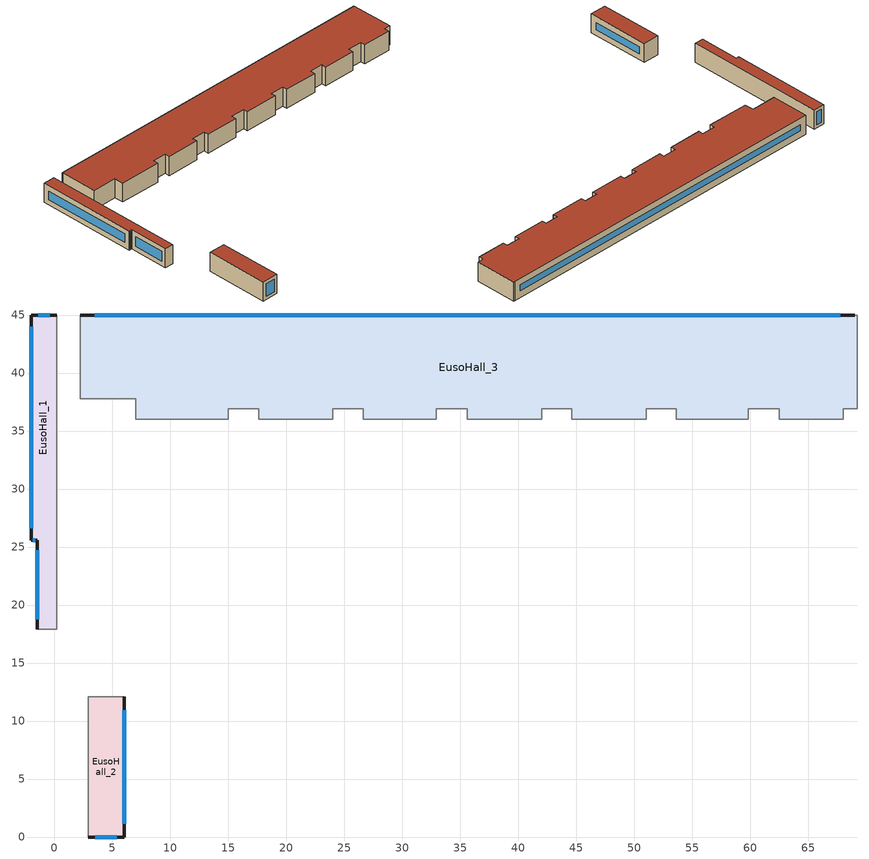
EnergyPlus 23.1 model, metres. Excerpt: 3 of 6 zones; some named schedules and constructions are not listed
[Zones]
EusoHall_3
 floor outside (90.1-2019 Nonresidential CZ 0 Exterior Floor (Mass)): 2.2,45 69.2,45 69.2,36.9 68,36.9 68,36 62.5,36 62.5,36.9 59.8,36.9 59.8,36 53.6,36 53.6,36.9 51,36.9 51,36 44.6,36 44.6,36.9 42,36.9 42,36 35.6,36 35.6,36.9 32.9,36.9 32.9,36 26.6,36 26.6,36.9 24,36.9 24,36 17.6,36 17.6,36.9 15,36.9 15,36 7,36 7,37.8 2.2,37.8 z24.3
 wall outside (90.1-2019 Nonresidential CZ 0 Exterior Wall (Mass)): 69,45 2.2,45 z24.3:28
 wall to EusoHall_0 (Interior Partition (Mass)_FLIPPED): 2.2,45 2.2,44.8 2.2,37.8 7,37.8 7,36 15,36 15,36.9 17.6,36.9 17.6,36 24,36 24,36.9 26.6,36.9 26.6,36 32.9,36 32.9,36.9 35.6,36.9 35.6,36 42,36 42,36.9 44.6,36.9 44.6,36 51,36 51,36.9 53.6,36.9 53.6,36 59.8,36 59.8,36.9 62.5,36.9 62.5,36 68,36 68,36.9 69.2,36.9 69.2,45 69,45 z24.3:28
 window (90.1-2019 Nonresidential CZ 0 Glazing (Operable)): 67.73,45 3.47,45 z25.57:26.73
 roof outside (90.1-2019 Nonresidential CZ 0 Exterior Roof (Mass)): 2.2,37.8 7,37.8 7,36 15,36 15,36.9 17.6,36.9 17.6,36 24,36 24,36.9 26.6,36.9 26.6,36 32.9,36 32.9,36.9 35.6,36.9 35.6,36 42,36 42,36.9 44.6,36.9 44.6,36 51,36 51,36.9 53.6,36.9 53.6,36 59.8,36 59.8,36.9 62.5,36.9 62.5,36 68,36 68,36.9 69.2,36.9 69.2,45 2.2,45 z28
EusoHall_2
 floor outside (90.1-2019 Nonresidential CZ 0 Exterior Floor (Mass)): 6,12.1 6,0 2.9,0 2.9,12.1 z24.3
 wall outside (90.1-2019 Nonresidential CZ 0 Exterior Wall (Mass)): 2.9,0 6,0 6,12.1 z24.3:28
 wall to EusoHall_0 (Interior Partition (Mass)_FLIPPED): 6,12.1 2.9,12.1 2.9,0 z24.3:28
 window (90.1-2019 Nonresidential CZ 0 Glazing (Operable)): 3.52,0 5.38,0 z24.92:27.38; 6,1.16 6,10.94 z25.46:26.84
 roof outside (90.1-2019 Nonresidential CZ 0 Exterior Roof (Mass)): 6,12.1 2.9,12.1 2.9,0 6,0 z28
EusoHall_1
 floor outside (90.1-2019 Nonresidential CZ 0 Exterior Floor (Mass)): 0.2,45 0.2,17.9 -1.5,17.9 -1.5,25.6 -2,25.6 -2,45 z24.3
 wall outside (90.1-2019 Nonresidential CZ 0 Exterior Wall (Mass)): 0.2,45 -2,45 -2,25.6 -1.5,25.6 -1.5,17.9 z24.3:28
 wall to EusoHall_0 (Interior Partition (Mass)_FLIPPED): -1.5,17.9 0.2,17.9 0.2,45 z24.3:28
 window (90.1-2019 Nonresidential CZ 0 Glazing (Operable)): -0.41,45 -1.39,45 z24.91:27.39; -2,43.98 -2,26.62 z25.32:26.98; -1.86,25.6 -1.64,25.6 z24.44:27.86; -1.5,24.71 -1.5,18.79 z25.19:27.11
 roof outside (90.1-2019 Nonresidential CZ 0 Exterior Roof (Mass)): 0.2,45 -2,45 -2,25.6 -1.5,25.6 -1.5,17.9 0.2,17.9 z28
[Schedule:Week:Daily]
CoolAvail_EusoHall_2_41: d26217c0-3491-4b17-bad9-d09e690c4ce1, 15aa4b00-aea8-492d-8407-84069585c00b, 2c278a05-ad61-4ea0-bd11-18e0b93217db, 4d8f8f77-8096-4425-a9fe-c190059fd98f, 021f1b1c-5f70-4d4f-a917-467f3ab56372, 11480428-1dc7-49b0-99b0-500ae153328d, cec5fd78-39d1-4132-9b29-7336b28681d3, d26217c0-3491-4b17-bad9-d09e690c4ce1, d26217c0-3491-4b17-bad9-d09e690c4ce1, d26217c0-3491-4b17-bad9-d09e690c4ce1, d26217c0-3491-4b17-bad9-d09e690c4ce1, d26217c0-3491-4b17-bad9-d09e690c4ce1
CoolAvail_EusoHall_2_42: 9f2a28cd-66df-48c3-a6d9-0ef3d1226745, d263332c-0f20-4376-83ce-24b8c7f8a564, f8f9b980-2e0d-46a8-87e5-70e67581affb, 04f97605-40b1-4dd7-8499-eba1631f6952, ee89a5f3-802f-49b4-99a4-1cf81b1105bf, cf26290f-e2e8-4b1f-9868-67e87a6fdb88, 90c88a64-71c4-482f-9f0b-d2f6b7ea98c7, 9f2a28cd-66df-48c3-a6d9-0ef3d1226745, 9f2a28cd-66df-48c3-a6d9-0ef3d1226745, 9f2a28cd-66df-48c3-a6d9-0ef3d1226745, 9f2a28cd-66df-48c3-a6d9-0ef3d1226745, 9f2a28cd-66df-48c3-a6d9-0ef3d1226745
CoolAvail_EusoHall_2_43: c0106ac9-53de-43dd-bfa1-1653cb1a4ecb, ee789233-c078-4007-a06d-aa57babdbea3, fba2af44-a50c-4b41-8590-6450bd3310a9, cd1d874a-beca-448c-a9e2-91267d8190ff, 5d399e8e-57ac-475c-9d6b-15191155d941, 4ce60e64-8417-4594-a996-75e9f667da5a, 89e95b55-0a53-4707-92be-b42a70eac723, c0106ac9-53de-43dd-bfa1-1653cb1a4ecb, c0106ac9-53de-43dd-bfa1-1653cb1a4ecb, c0106ac9-53de-43dd-bfa1-1653cb1a4ecb, c0106ac9-53de-43dd-bfa1-1653cb1a4ecb, c0106ac9-53de-43dd-bfa1-1653cb1a4ecb
CoolAvail_EusoHall_2_44: 8aee6a24-f950-4674-8084-fad4fad0910b, c7097728-b15d-4729-bf87-fa296663059e, a7fe8867-90e7-4cd9-999b-4b12d002f53f, 480fa571-bd1e-41c5-9f45-321103e07758, 4cd1b265-7780-4dab-9e4a-0606aaa53f2c, 2f52294a-348c-4c2b-832c-da90e9aa1c5a, 169b3f7c-e7f5-46b8-a6bb-24da664deb7b, 8aee6a24-f950-4674-8084-fad4fad0910b, 8aee6a24-f950-4674-8084-fad4fad0910b, 8aee6a24-f950-4674-8084-fad4fad0910b, 8aee6a24-f950-4674-8084-fad4fad0910b, 8aee6a24-f950-4674-8084-fad4fad0910b
CoolAvail_EusoHall_2_45: 5fd22a9b-c18b-4093-975e-b50c7c07103a, 521c8437-9d9c-48ce-98c0-ca1b6e028930, 6e32b673-884b-4771-bef9-db1f5fb1aec6, a56e84fa-161d-4deb-bb3c-dde40c4706f6, 313731ce-c7df-472e-9bd9-8085fefb7663, 3d8cf520-2bb0-4613-a625-28faa9881011, 5fd22a9b-c18b-4093-975e-b50c7c07103a, 5fd22a9b-c18b-4093-975e-b50c7c07103a, 5fd22a9b-c18b-4093-975e-b50c7c07103a, 5fd22a9b-c18b-4093-975e-b50c7c07103a, 5fd22a9b-c18b-4093-975e-b50c7c07103a, 5fd22a9b-c18b-4093-975e-b50c7c07103a
CoolAvail_EusoHall_2_46: 56340903-2776-43c8-9448-3bd96527363b, d263332c-0f20-4376-83ce-24b8c7f8a564, de7a4bbf-f5f5-4b0a-88e1-b8cecaf52c61, 01c90281-0a78-4e5f-843d-f661df131ed2, 5b028ee2-afda-477b-99b5-892b11946f03, 7408452c-8d8a-4903-93eb-b1edc3acffdd, 41c4e9a2-6305-48c7-85f1-3043b6027ec0, 56340903-2776-43c8-9448-3bd96527363b, 56340903-2776-43c8-9448-3bd96527363b, 56340903-2776-43c8-9448-3bd96527363b, 56340903-2776-43c8-9448-3bd96527363b, 56340903-2776-43c8-9448-3bd96527363b
CoolAvail_EusoHall_2_47: f2209ef1-5293-4a84-9c5c-c12b430c3cfe, 06be9b7b-767e-4379-a638-94f8ea3acfd0, a80a0d9f-2458-41ba-b88a-c2b41f4869cd, 46934549-7279-4edf-8e1f-695edf5b564e, c597cd85-da6e-447a-85bd-585560638605, e9639d31-f350-4ef0-8829-4722508ea1ac, 65fb476b-800b-4f3f-80a4-d1229412f286, f2209ef1-5293-4a84-9c5c-c12b430c3cfe, f2209ef1-5293-4a84-9c5c-c12b430c3cfe, f2209ef1-5293-4a84-9c5c-c12b430c3cfe, f2209ef1-5293-4a84-9c5c-c12b430c3cfe, f2209ef1-5293-4a84-9c5c-c12b430c3cfe
CoolAvail_EusoHall_2_48: 7b10450e-38e3-4595-8310-485e83ef5ad1, dd7e355c-84e4-4ee3-8923-4f2aa31e2e7f, 676dd3ab-0202-43e9-82b1-d94011ed19d5, 35c7b00b-33d5-4dd6-86eb-b8ff3b9c8b16, 4db1fe6f-7c5a-471e-b8cd-b23fb676a37d, 30a2616f-b022-4487-907d-96b4e5d294fa, 808c93c4-2c15-4f29-8944-17ecd552b72a, 7b10450e-38e3-4595-8310-485e83ef5ad1, 7b10450e-38e3-4595-8310-485e83ef5ad1, 7b10450e-38e3-4595-8310-485e83ef5ad1, 7b10450e-38e3-4595-8310-485e83ef5ad1, 7b10450e-38e3-4595-8310-485e83ef5ad1
CoolAvail_EusoHall_2_49: e54ea60c-fb72-4402-824c-65ab0c3c4ab4, ab0310bb-aed3-4fc6-9b8a-40174c3d8f29, 59f3fe6c-0547-4697-9687-9a8721efeb60, 65db1245-587d-47c7-9042-7eeae9792f82, 1f250b79-24a5-4b3a-9ea1-3cb67d2943e8, e5bd59db-23f0-419f-894b-87690406efaf, 00009705-0016-4e6e-bea1-74c00ffee639, e54ea60c-fb72-4402-824c-65ab0c3c4ab4, e54ea60c-fb72-4402-824c-65ab0c3c4ab4, e54ea60c-fb72-4402-824c-65ab0c3c4ab4, e54ea60c-fb72-4402-824c-65ab0c3c4ab4, e54ea60c-fb72-4402-824c-65ab0c3c4ab4
CoolAvail_EusoHall_2_50: 9334baac-7fac-4b09-bc41-d7dce8179a51, 13de2850-6eb8-4c8e-a53c-c38e3759f3f9, e80ed191-f377-462b-931d-d2aae27b9397, c55ca141-3d31-4787-823c-481ef79f3ec2, c0fdcfbf-b36a-4abf-92f8-9b733ba6b696, f625b9f5-3a26-4dad-9ae7-788d7f66d59a, d3f9e4a5-42d2-4fff-b989-343a63df32dd, 9334baac-7fac-4b09-bc41-d7dce8179a51, 9334baac-7fac-4b09-bc41-d7dce8179a51, 9334baac-7fac-4b09-bc41-d7dce8179a51, 9334baac-7fac-4b09-bc41-d7dce8179a51, 9334baac-7fac-4b09-bc41-d7dce8179a51
CoolAvail_EusoHall_2_51: c7a3d257-b433-470f-a108-93388cde2751, 348f81c8-dedc-4912-8b22-6827ec0a50c8, 0b2b628a-a4b0-470e-9298-37f6e68b0e88, d42579a4-9dff-4f61-a66b-e5508e8acd3f, acfc1d78-9ca4-4a71-a8c3-36aa281358de, 49421aaa-779f-4b13-8728-c6deb01a19c9, 6c9b60de-de7c-483b-8e51-c4f6ecb3116a, c7a3d257-b433-470f-a108-93388cde2751, c7a3d257-b433-470f-a108-93388cde2751, c7a3d257-b433-470f-a108-93388cde2751, c7a3d257-b433-470f-a108-93388cde2751, c7a3d257-b433-470f-a108-93388cde2751
CoolAvail_EusoHall_2_52: 6a00ba6e-6cfc-4557-89bc-ffd2e0179a71, 6a00ba6e-6cfc-4557-89bc-ffd2e0179a71, 6a00ba6e-6cfc-4557-89bc-ffd2e0179a71, 6a00ba6e-6cfc-4557-89bc-ffd2e0179a71, 6a00ba6e-6cfc-4557-89bc-ffd2e0179a71, 6a00ba6e-6cfc-4557-89bc-ffd2e0179a71, 6a00ba6e-6cfc-4557-89bc-ffd2e0179a71, 6a00ba6e-6cfc-4557-89bc-ffd2e0179a71, 6a00ba6e-6cfc-4557-89bc-ffd2e0179a71, 6a00ba6e-6cfc-4557-89bc-ffd2e0179a71, 6a00ba6e-6cfc-4557-89bc-ffd2e0179a71, 6a00ba6e-6cfc-4557-89bc-ffd2e0179a71
NatVentAvail_EusoHall_2_0: e371f13f-0fc5-4556-8617-2bb1abfdb128, 18e58098-65c4-4b0d-9ea7-b0fd42394141, a55a1a2e-0c1a-47b1-b2fd-b37c611a2cbe, bb414dad-5c64-48c1-996a-44a933bb54f3, 8b63fdc0-30cf-43ba-af48-743d5b3cf5b7, a30955d0-7ffc-4dbc-bdbe-37ea4aa36170, 56d7ab53-853a-4fd9-9539-ab1cc3ea6bdd, e371f13f-0fc5-4556-8617-2bb1abfdb128, e371f13f-0fc5-4556-8617-2bb1abfdb128, e371f13f-0fc5-4556-8617-2bb1abfdb128, e371f13f-0fc5-4556-8617-2bb1abfdb128, e371f13f-0fc5-4556-8617-2bb1abfdb128
NatVentAvail_EusoHall_2_1: 5aaacf09-a89b-4841-90d7-da246790599a, 9de6e3cb-1c37-4642-8e1b-50d684fd737e, 06eb4224-9542-4ed0-8488-80f4e6dfd8c4, b8116c11-e103-41ba-bb05-24c93bbf2522, 65de8f17-4607-4be5-8488-fda9ddbcc686, e3cb5fdf-46a5-47f0-b0b7-e14e2a46eeca, 03b0cdca-ca77-4aab-bdb8-c5a31db42eae, 5aaacf09-a89b-4841-90d7-da246790599a, 5aaacf09-a89b-4841-90d7-da246790599a, 5aaacf09-a89b-4841-90d7-da246790599a, 5aaacf09-a89b-4841-90d7-da246790599a, 5aaacf09-a89b-4841-90d7-da246790599a
NatVentAvail_EusoHall_2_2: 8c2d95fa-c938-4bda-b0d9-3d8cd6a8d70c, 106f0f60-5f2f-4b8f-aacd-d27e6dbedf88, 65de8f17-4607-4be5-8488-fda9ddbcc686, 621428d4-72ea-44f1-8585-7e9f56ebe061, 18e58098-65c4-4b0d-9ea7-b0fd42394141, 297f03ee-4922-49da-9505-fa0f38ef8c8f, d70eb0e9-28f3-4d0b-bd79-2d635b36af74, 8c2d95fa-c938-4bda-b0d9-3d8cd6a8d70c, 8c2d95fa-c938-4bda-b0d9-3d8cd6a8d70c, 8c2d95fa-c938-4bda-b0d9-3d8cd6a8d70c, 8c2d95fa-c938-4bda-b0d9-3d8cd6a8d70c, 8c2d95fa-c938-4bda-b0d9-3d8cd6a8d70c
NatVentAvail_EusoHall_2_3: 4a144fe0-d4c5-4f43-89a2-6103b66fdc59, c3e87af8-951c-4df4-87f2-99d0216f4ac0, 53303c89-8bee-48d1-9d45-6752ac70a307, 049d2d6c-e55d-44a7-80c4-ba885a55764e, 2620a3ca-786d-4e3a-ab6a-761d84a83c6e, e371f13f-0fc5-4556-8617-2bb1abfdb128, cc6dc508-72d9-4beb-aa6e-eabd56115132, 4a144fe0-d4c5-4f43-89a2-6103b66fdc59, 4a144fe0-d4c5-4f43-89a2-6103b66fdc59, 4a144fe0-d4c5-4f43-89a2-6103b66fdc59, 4a144fe0-d4c5-4f43-89a2-6103b66fdc59, 4a144fe0-d4c5-4f43-89a2-6103b66fdc59
NatVentAvail_EusoHall_2_4: 53aa5f0e-4e71-4edc-8fe7-3c7035aeaaad, b7eca992-bcd7-41fd-a7e4-7ed181bc1726, 2cdcabd4-1898-454e-90b9-8e1095ef71ea, efcc30a5-b581-413d-bd7c-716b32403a9e, 55e4bcb3-4e20-4095-91ed-eaa20df19169, 2bf1f03c-f97c-431e-9b2d-1efcb0c52b15, b7eca992-bcd7-41fd-a7e4-7ed181bc1726, 53aa5f0e-4e71-4edc-8fe7-3c7035aeaaad, 53aa5f0e-4e71-4edc-8fe7-3c7035aeaaad, 53aa5f0e-4e71-4edc-8fe7-3c7035aeaaad, 53aa5f0e-4e71-4edc-8fe7-3c7035aeaaad, 53aa5f0e-4e71-4edc-8fe7-3c7035aeaaad
NatVentAvail_EusoHall_2_5: 959a55b5-631e-41b6-8e25-96675ad75682, 560a8201-f055-46d0-a3e0-236a848377f4, 39cb7416-b6ec-46d5-badd-619a938f0992, 6c5d8f3c-aaa6-42b9-affd-bcd85b8bf88b, 3291a1b9-967f-467f-a031-538ce22a4e5b, 7b86a251-cb7e-4fa4-b32c-97f27908b4ab, 4e6c1e68-2171-488a-84c1-f5e146e2c246, 959a55b5-631e-41b6-8e25-96675ad75682, 959a55b5-631e-41b6-8e25-96675ad75682, 959a55b5-631e-41b6-8e25-96675ad75682, 959a55b5-631e-41b6-8e25-96675ad75682, 959a55b5-631e-41b6-8e25-96675ad75682
NatVentAvail_EusoHall_2_6: 517e02f0-5e93-4b1d-8a43-1991db7a7461, e1f5ee25-db57-439e-a34d-db4fcd72e19f, de84105b-3f9b-4adc-babe-6b4393bce1d9, 2fe040af-3661-4561-8d42-11f0846da0a7, b3e9a22e-d381-4cc2-91b0-035f9d843d4e, 6bcc5ca4-ef4b-4e9e-9535-1039075f0961, 8efe621b-6eeb-42b2-b0d3-468a9ee4ecbf, 517e02f0-5e93-4b1d-8a43-1991db7a7461, 517e02f0-5e93-4b1d-8a43-1991db7a7461, 517e02f0-5e93-4b1d-8a43-1991db7a7461, 517e02f0-5e93-4b1d-8a43-1991db7a7461, 517e02f0-5e93-4b1d-8a43-1991db7a7461
NatVentAvail_EusoHall_2_7: 5b8f1500-c3d0-4a25-8f66-7ac97aff0184, f87b6cdc-44c6-4a04-9fbe-cd2188d4a4f3, b91bb0ec-efd9-45af-8f94-b36aa97daf48, 767f4ee6-38ec-441f-9d03-132025e97677, 02faf2e3-6fb0-4212-b0d9-31c4c51ede80, 335df030-3613-487d-b895-3fd8a9f50a1d, 140a19f7-487d-4dd8-b46f-374e5ae26d58, 5b8f1500-c3d0-4a25-8f66-7ac97aff0184, 5b8f1500-c3d0-4a25-8f66-7ac97aff0184, 5b8f1500-c3d0-4a25-8f66-7ac97aff0184, 5b8f1500-c3d0-4a25-8f66-7ac97aff0184, 5b8f1500-c3d0-4a25-8f66-7ac97aff0184
NatVentAvail_EusoHall_2_8: 566ca6ff-3cf8-4128-aef8-9b2906e935d4, 41b0bacc-2976-4004-8cd9-3adebb955816, 0fd9d21a-d094-4f3f-9c9b-e70f06ce2d19, 6d6f14c7-9c80-4ec7-b21e-c7dd37bd434c, 23fef085-52a5-4d87-9885-51a2f2122092, c900d894-6ce2-4603-88f0-59ef88714118, 12e6eca9-dd67-4397-9863-61e16ffc4975, 566ca6ff-3cf8-4128-aef8-9b2906e935d4, 566ca6ff-3cf8-4128-aef8-9b2906e935d4, 566ca6ff-3cf8-4128-aef8-9b2906e935d4, 566ca6ff-3cf8-4128-aef8-9b2906e935d4, 566ca6ff-3cf8-4128-aef8-9b2906e935d4
NatVentAvail_EusoHall_2_9: 425f3ee2-f3c5-4102-bd94-8371204b7b0b, e8c11775-df43-4f6d-bc76-4c67120b9d07, 12e6eca9-dd67-4397-9863-61e16ffc4975, 9eccc5d2-730f-411d-8290-d5eea9bf5557, b71de9fa-4eb6-4d16-8d0a-d7451ff6f569, a2fd8e3d-bd84-4ceb-a6a5-ad11998adc27, 52dbc015-194a-48ce-a2b4-5afa4877e9bd, 425f3ee2-f3c5-4102-bd94-8371204b7b0b, 425f3ee2-f3c5-4102-bd94-8371204b7b0b, 425f3ee2-f3c5-4102-bd94-8371204b7b0b, 425f3ee2-f3c5-4102-bd94-8371204b7b0b, 425f3ee2-f3c5-4102-bd94-8371204b7b0b
NatVentAvail_EusoHall_2_10: bfbf42d5-f213-48af-bfad-3e7b25c2313e, 12e6eca9-dd67-4397-9863-61e16ffc4975, 8a91a4d8-ee06-48a3-9ffd-94758e1cdd78, 8ecf17d9-3c8b-49cb-9ede-a43b772b6e17, 8f6786bb-fda4-4530-b638-04faf93b5373, e95baada-c348-46d8-9fdf-ee2c34fc10dc, fa7311a1-8100-48c3-b326-5bf9d6c92029, bfbf42d5-f213-48af-bfad-3e7b25c2313e, bfbf42d5-f213-48af-bfad-3e7b25c2313e, bfbf42d5-f213-48af-bfad-3e7b25c2313e, bfbf42d5-f213-48af-bfad-3e7b25c2313e, bfbf42d5-f213-48af-bfad-3e7b25c2313e
NatVentAvail_EusoHall_2_11: 12e6eca9-dd67-4397-9863-61e16ffc4975, e725a5d6-1f30-4d09-a471-ca0bf3744f2b, c9499178-53ca-4105-a5d8-ec54cf57be41, 90bd3877-d8cd-4042-a6f0-ceec6ae0e06d, 9c1017d6-6a98-477a-b158-bda1c568fdab, 6e45cb90-7d78-45d9-995f-169b1c8642d7, 138ce672-e8d4-4963-af3a-bc51f69b93df, 12e6eca9-dd67-4397-9863-61e16ffc4975, 12e6eca9-dd67-4397-9863-61e16ffc4975, 12e6eca9-dd67-4397-9863-61e16ffc4975, 12e6eca9-dd67-4397-9863-61e16ffc4975, 12e6eca9-dd67-4397-9863-61e16ffc4975
NatVentAvail_EusoHall_2_12: e62b8200-b2fe-4f65-b4bd-c2b1b5463fa6, 600bc824-4dd8-49fe-b5db-d0c13c3e899a, eeacb3dd-30f8-4d54-b3b4-fef0b3458158, a05045cc-82f1-4b25-9b84-5f1eee1b8159, 9e71174b-76ab-4a53-b3f9-82356efc8534, 110ced66-54d6-46bd-aac9-afa0b72f8c92, dd7d0863-e06f-42bc-b45d-aabfc291fc56, e62b8200-b2fe-4f65-b4bd-c2b1b5463fa6, e62b8200-b2fe-4f65-b4bd-c2b1b5463fa6, e62b8200-b2fe-4f65-b4bd-c2b1b5463fa6, e62b8200-b2fe-4f65-b4bd-c2b1b5463fa6, e62b8200-b2fe-4f65-b4bd-c2b1b5463fa6
NatVentAvail_EusoHall_2_13: 1d789cc6-973a-40f5-8749-0f047099d9b9, 32539d7d-136d-4837-a5f9-9444de81ec07, ffc2a210-4188-4960-885c-6ec0f50ae38a, 393ed370-e1dc-4558-b8d5-9412429716f9, 2e155f16-7405-417b-b01e-92fb610e9a94, 8942ca18-db70-4f96-aa59-39fdef465d15, 4f5fdf15-0575-43c9-823e-c8ead15c5602, 1d789cc6-973a-40f5-8749-0f047099d9b9, 1d789cc6-973a-40f5-8749-0f047099d9b9, 1d789cc6-973a-40f5-8749-0f047099d9b9, 1d789cc6-973a-40f5-8749-0f047099d9b9, 1d789cc6-973a-40f5-8749-0f047099d9b9
NatVentAvail_EusoHall_2_14: 1b5973c1-b210-43da-8584-f12acd6b2a07, b468f0de-ab07-405e-97a4-fe020f2196eb, 039353a6-3a0f-4b5d-8ed8-782a3f00a0e6, fbbb62a7-3d6a-40a1-ac71-c36b1fdf9a0d, 4f7e94bd-692a-4683-98e5-31e798402831, c4244a11-079a-4c03-9200-b8bbac18492f, 3da04535-21e5-47ed-a9c0-09d2b168abdf, 1b5973c1-b210-43da-8584-f12acd6b2a07, 1b5973c1-b210-43da-8584-f12acd6b2a07, 1b5973c1-b210-43da-8584-f12acd6b2a07, 1b5973c1-b210-43da-8584-f12acd6b2a07, 1b5973c1-b210-43da-8584-f12acd6b2a07
NatVentAvail_EusoHall_2_15: e82c4126-6ecf-4ca6-a609-35420f19bd1a, a9e06a84-941a-42bd-9696-e639f359880a, 846254cd-77ee-49f7-a33e-3e58849cb833, e80ed191-f377-462b-931d-d2aae27b9397, a4331bd8-a99b-4197-89ad-479cefcbc253, 601d40b0-b05e-411e-818b-162807072f00, d71aae25-f43a-4455-8b4a-c980dff614cd, e82c4126-6ecf-4ca6-a609-35420f19bd1a, e82c4126-6ecf-4ca6-a609-35420f19bd1a, e82c4126-6ecf-4ca6-a609-35420f19bd1a, e82c4126-6ecf-4ca6-a609-35420f19bd1a, e82c4126-6ecf-4ca6-a609-35420f19bd1a
NatVentAvail_EusoHall_2_16: b31c7f9a-aabf-43d9-9eeb-539b84c2d978, 9866be8a-83b2-409e-8052-2989aa7e0f0f, 556a5d3d-79ae-4b5e-827c-b3f233e510c8, ab007747-93b3-409a-8ca4-446ca575bda4, a588f409-c581-458a-ae9d-19e3844e30e5, 0788eaf9-fc2d-438c-9563-b8499ef40009, fd6a6b6a-2270-4a8c-a7af-7d48f8510830, b31c7f9a-aabf-43d9-9eeb-539b84c2d978, b31c7f9a-aabf-43d9-9eeb-539b84c2d978, b31c7f9a-aabf-43d9-9eeb-539b84c2d978, b31c7f9a-aabf-43d9-9eeb-539b84c2d978, b31c7f9a-aabf-43d9-9eeb-539b84c2d978
NatVentAvail_EusoHall_2_17: c1200e3b-2980-4d76-bdf3-2287e076ee1a, 81585efd-290a-4e64-803c-d09636ca0c94, 1c0e1edf-c9a5-4b74-a088-a8e8993ba061, a62795c8-ae2f-479b-8b2a-efbee84d4a41, ae3f4991-ea7d-400d-ace1-301b8fa6b0cc, 66081a11-aea5-4a9a-9b8e-baefb4d09d1c, 1f3531a5-04c4-4c78-8f0c-8a6c8d799c1a, c1200e3b-2980-4d76-bdf3-2287e076ee1a, c1200e3b-2980-4d76-bdf3-2287e076ee1a, c1200e3b-2980-4d76-bdf3-2287e076ee1a, c1200e3b-2980-4d76-bdf3-2287e076ee1a, c1200e3b-2980-4d76-bdf3-2287e076ee1a
NatVentAvail_EusoHall_2_18: 8c74d12c-4cea-4f48-8a07-1191db317f92, df09bfec-31a1-408f-99e3-1a4ee4edd8f4, f32f7ddb-a6f0-4a3f-a1b4-92f4583f2f83, 8c74d12c-4cea-4f48-8a07-1191db317f92, 8b739639-5690-4088-b466-0edef65a172d, 2e21f144-83a4-4cb5-b0de-15c3a61b331b, 936cc7e5-f4ba-4bf4-ae2f-ff0f77449911, 8c74d12c-4cea-4f48-8a07-1191db317f92, 8c74d12c-4cea-4f48-8a07-1191db317f92, 8c74d12c-4cea-4f48-8a07-1191db317f92, 8c74d12c-4cea-4f48-8a07-1191db317f92, 8c74d12c-4cea-4f48-8a07-1191db317f92
NatVentAvail_EusoHall_2_19: 1e5f9ded-684f-4e0c-9115-cc45e564cf46, 2cb60e71-b120-4a39-bd25-302700c334d9, 7255e4c3-ffe1-461a-baee-ea2670a1ce33, bf73d75f-d568-4c9b-82b2-76f7444df3b2, 359a6d8f-cf04-43bc-ab28-2ff190f97a40, 1adbfbed-c130-41b8-b2eb-ddc6c73feb7e, 66e119b5-ed9e-429e-9a6e-9bb13c4e7af8, 1e5f9ded-684f-4e0c-9115-cc45e564cf46, 1e5f9ded-684f-4e0c-9115-cc45e564cf46, 1e5f9ded-684f-4e0c-9115-cc45e564cf46, 1e5f9ded-684f-4e0c-9115-cc45e564cf46, 1e5f9ded-684f-4e0c-9115-cc45e564cf46
NatVentAvail_EusoHall_2_20: b12a2cd2-5c25-4b79-90c2-75a77b51c77a, 2051df86-d623-4b8b-bc64-d03ee0f399bc, 1e5f9ded-684f-4e0c-9115-cc45e564cf46, c20bbf53-fd2c-42a1-8c83-1330fafab85f, 6ab03cfb-a3b6-41b8-9a0f-743808fe388a, ed70484a-1765-4bee-b1cb-6ab3743e0f86, 2af80f5a-2335-4c96-9985-521bce912bd9, b12a2cd2-5c25-4b79-90c2-75a77b51c77a, b12a2cd2-5c25-4b79-90c2-75a77b51c77a, b12a2cd2-5c25-4b79-90c2-75a77b51c77a, b12a2cd2-5c25-4b79-90c2-75a77b51c77a, b12a2cd2-5c25-4b79-90c2-75a77b51c77a
NatVentAvail_EusoHall_2_21: 1b76eefe-7f16-4676-b9a8-cb36c499929d, 560a8201-f055-46d0-a3e0-236a848377f4, 574608b6-f41a-4539-928d-7d11991f8290, ee789233-c078-4007-a06d-aa57babdbea3, 8b873965-9d6b-4b7b-830e-4c35de445ef3, 8175e6f7-00f9-4038-b642-1a4584cf6f7e, b940bc48-3fc5-44c4-8f51-ef3830b1b3bc, 1b76eefe-7f16-4676-b9a8-cb36c499929d, 1b76eefe-7f16-4676-b9a8-cb36c499929d, 1b76eefe-7f16-4676-b9a8-cb36c499929d, 1b76eefe-7f16-4676-b9a8-cb36c499929d, 1b76eefe-7f16-4676-b9a8-cb36c499929d
NatVentAvail_EusoHall_2_22: 5b028ee2-afda-477b-99b5-892b11946f03, 7da9c833-0256-4830-a31b-4fb187b6d19b, 30fddf0a-ee2c-4045-a7f6-70db1bf2634a, c4f4369f-4ef0-45fd-9a61-55ceb9198fc5, 6a36ddca-1041-4361-8d11-8e1abb2c0bd7, 56340903-2776-43c8-9448-3bd96527363b, 261ceef6-f1c4-4b21-a04e-8e898b720e58, 5b028ee2-afda-477b-99b5-892b11946f03, 5b028ee2-afda-477b-99b5-892b11946f03, 5b028ee2-afda-477b-99b5-892b11946f03, 5b028ee2-afda-477b-99b5-892b11946f03, 5b028ee2-afda-477b-99b5-892b11946f03
NatVentAvail_EusoHall_2_23: 6332da91-6cb7-4e90-ba8b-073c3e1837ad, 5251327c-bfd3-4e71-80db-f106157e0657, 2290c739-f353-4add-b95b-0aedbdd68777, 6750acf9-ab4a-4d98-94d9-d8b52facf7e1, e586412e-b895-4e4e-b078-714fafe3a846, ad0ec491-3aae-4741-9c12-1140657b87df, fe0dd225-4426-4ae1-9c8d-a87b33ae09ce, 6332da91-6cb7-4e90-ba8b-073c3e1837ad, 6332da91-6cb7-4e90-ba8b-073c3e1837ad, 6332da91-6cb7-4e90-ba8b-073c3e1837ad, 6332da91-6cb7-4e90-ba8b-073c3e1837ad, 6332da91-6cb7-4e90-ba8b-073c3e1837ad
NatVentAvail_EusoHall_2_24: e7bb535f-ec1d-4bcd-8f81-7833b6e4e2ae, 9383ca57-2c72-4463-9f47-794b61ca077d, 1a9b58b7-69dc-4faa-92b9-279820640946, 70484c85-b08a-4185-84bb-f313d11248bb, a32e5667-9f0d-49aa-9e64-19b7eb3d30b8, a91c502f-f23f-461c-98e9-a5471328e4f8, 95b9d926-6209-47f5-8451-d26393a212fe, e7bb535f-ec1d-4bcd-8f81-7833b6e4e2ae, e7bb535f-ec1d-4bcd-8f81-7833b6e4e2ae, e7bb535f-ec1d-4bcd-8f81-7833b6e4e2ae, e7bb535f-ec1d-4bcd-8f81-7833b6e4e2ae, e7bb535f-ec1d-4bcd-8f81-7833b6e4e2ae
NatVentAvail_EusoHall_2_25: 1edee476-4edf-44b1-a94d-8d0edb7acb16, 1c868e6c-b88b-456f-8f46-5778f23aefe0, 5fd22a9b-c18b-4093-975e-b50c7c07103a, 0a22c916-97b4-40ad-87dc-a29a9220976a, 988decd0-f76e-4f87-951f-a30457a9fa5f, 4d7f4514-3e4d-40ca-8067-8f43f37723d0, 1c726b32-6b5b-4bb8-95fc-ea8906bbaad4, 1edee476-4edf-44b1-a94d-8d0edb7acb16, 1edee476-4edf-44b1-a94d-8d0edb7acb16, 1edee476-4edf-44b1-a94d-8d0edb7acb16, 1edee476-4edf-44b1-a94d-8d0edb7acb16, 1edee476-4edf-44b1-a94d-8d0edb7acb16
NatVentAvail_EusoHall_2_26: f8dcb6b4-ebec-4f6c-8191-e7ba92919c07, d5ae455c-a958-4a6c-9e41-4b0b38a74ebd, bde2c56b-4361-41d9-b355-b8dd38fb5c4e, d19ead4f-3e38-4db7-b9ec-1d1ea436d8a3, 2ba33d3c-1061-42c9-b026-82399e52281a, a16a9faa-3cd2-4f3e-add9-5a3951247587, ba9fbe95-753f-47ca-9cdb-1fe0445726a4, f8dcb6b4-ebec-4f6c-8191-e7ba92919c07, f8dcb6b4-ebec-4f6c-8191-e7ba92919c07, f8dcb6b4-ebec-4f6c-8191-e7ba92919c07, f8dcb6b4-ebec-4f6c-8191-e7ba92919c07, f8dcb6b4-ebec-4f6c-8191-e7ba92919c07
NatVentAvail_EusoHall_2_27: a84c1b10-7703-4686-b6c3-cf9acc3fea8f, eed62e88-95fb-4ce1-9b38-c6df1d8e1af1, 630980d9-8902-4e20-9ac0-89335beabf06, 13f38636-2bac-432e-847a-adfdc9194c85, b416d6df-a64c-4eea-b8f3-2886ccfbdb23, 6b6dcbf5-174e-4058-ba4a-4106a9a94838, ea169772-6d7a-4a90-91d7-1874f9286222, a84c1b10-7703-4686-b6c3-cf9acc3fea8f, a84c1b10-7703-4686-b6c3-cf9acc3fea8f, a84c1b10-7703-4686-b6c3-cf9acc3fea8f, a84c1b10-7703-4686-b6c3-cf9acc3fea8f, a84c1b10-7703-4686-b6c3-cf9acc3fea8f
NatVentAvail_EusoHall_2_28: 3b8db116-1390-4be8-af33-2cd8fadc5e96, 4d4fdc87-ff44-4e13-86fc-deb57da8cdbc, d6793a14-2117-424e-b304-d24f7b105812, 680d5fcc-4b0f-43a7-88dc-dcbf6110573c, a62795c8-ae2f-479b-8b2a-efbee84d4a41, 3c3bc4a7-a5be-4f7e-890a-8d99ca10a4fa, 1b76eefe-7f16-4676-b9a8-cb36c499929d, 3b8db116-1390-4be8-af33-2cd8fadc5e96, 3b8db116-1390-4be8-af33-2cd8fadc5e96, 3b8db116-1390-4be8-af33-2cd8fadc5e96, 3b8db116-1390-4be8-af33-2cd8fadc5e96, 3b8db116-1390-4be8-af33-2cd8fadc5e96
NatVentAvail_EusoHall_2_29: 4b6cbc39-6e61-4849-b834-cf73fa18cad1, aed4cdc0-1afd-46ed-93a3-c0daf048304e, 2fc78e8c-145d-469e-867f-d31e39dc1db3, 9fe5029f-f59a-4003-9e20-82971140e3f3, a62795c8-ae2f-479b-8b2a-efbee84d4a41, a62795c8-ae2f-479b-8b2a-efbee84d4a41, b2623c84-30bb-45ff-968b-e432784ad543, 4b6cbc39-6e61-4849-b834-cf73fa18cad1, 4b6cbc39-6e61-4849-b834-cf73fa18cad1, 4b6cbc39-6e61-4849-b834-cf73fa18cad1, 4b6cbc39-6e61-4849-b834-cf73fa18cad1, 4b6cbc39-6e61-4849-b834-cf73fa18cad1
NatVentAvail_EusoHall_2_30: 2a71c9bf-f2c1-4135-b168-4a3af735b26f, 12e6eca9-dd67-4397-9863-61e16ffc4975, 2d71a0b3-c385-4601-be2e-941a834e1a31, 2ba98c4c-b84b-402c-9cef-1ce06a952d0e, df5e249e-ea07-4329-8bb8-99729bff8e30, 515c7bda-063f-41eb-b1d3-3388e0668c56, 68f537b6-ac60-475f-96c9-e475e707f2ef, 2a71c9bf-f2c1-4135-b168-4a3af735b26f, 2a71c9bf-f2c1-4135-b168-4a3af735b26f, 2a71c9bf-f2c1-4135-b168-4a3af735b26f, 2a71c9bf-f2c1-4135-b168-4a3af735b26f, 2a71c9bf-f2c1-4135-b168-4a3af735b26f
NatVentAvail_EusoHall_2_31: dfeb5df1-5a8f-42a6-aabb-e041f6552c42, c20bbf53-fd2c-42a1-8c83-1330fafab85f, 2fc78e8c-145d-469e-867f-d31e39dc1db3, c180077d-3b4b-4fca-8dd9-515284b14c2a, 89626969-bf3f-44a1-a49a-98616fb6d30f, 00e41467-ed2c-40bc-aa20-027d061c53b3, 27a01c53-35be-4686-bdf2-c10ee0f89b88, dfeb5df1-5a8f-42a6-aabb-e041f6552c42, dfeb5df1-5a8f-42a6-aabb-e041f6552c42, dfeb5df1-5a8f-42a6-aabb-e041f6552c42, dfeb5df1-5a8f-42a6-aabb-e041f6552c42, dfeb5df1-5a8f-42a6-aabb-e041f6552c42
NatVentAvail_EusoHall_2_32: 0fe7a610-fe7d-4ea9-bfcc-90b976f5bf19, 52d3edce-1fea-4ae9-8c25-2cee5d679851, 69a1a365-3daf-4386-b226-56382142d12a, 907e19f1-5563-4a37-a7e9-5540e3199aa3, c492e35e-0b02-4401-a850-d3cc184a6bbc, c5a6402a-54b2-4851-a452-f7504cdb09b4, c744326d-348f-43f1-ad7f-aa15d6f33643, 0fe7a610-fe7d-4ea9-bfcc-90b976f5bf19, 0fe7a610-fe7d-4ea9-bfcc-90b976f5bf19, 0fe7a610-fe7d-4ea9-bfcc-90b976f5bf19, 0fe7a610-fe7d-4ea9-bfcc-90b976f5bf19, 0fe7a610-fe7d-4ea9-bfcc-90b976f5bf19
NatVentAvail_EusoHall_2_33: 1754b8b1-c9d0-47d2-9bd6-c50d634462c6, 14978eca-2cb9-4f39-9ef9-770ede1feb44, d901ede9-aa1b-4e92-9598-01c9d31b0c65, 3d474086-ead6-4eae-86b9-8521adb8a140, ed631690-b153-414f-acb6-9f6d3ce11064, 574608b6-f41a-4539-928d-7d11991f8290, b0daf371-94ef-4199-9e17-4dbf58050579, 1754b8b1-c9d0-47d2-9bd6-c50d634462c6, 1754b8b1-c9d0-47d2-9bd6-c50d634462c6, 1754b8b1-c9d0-47d2-9bd6-c50d634462c6, 1754b8b1-c9d0-47d2-9bd6-c50d634462c6, 1754b8b1-c9d0-47d2-9bd6-c50d634462c6
NatVentAvail_EusoHall_2_34: 20b713a8-363e-49ef-b0c3-04cb13ab1945, 604d2e72-c169-4e57-967f-4565381169e9, c4a5be5d-b1e8-40b9-97ab-b14309f03059, 70efff3a-b57d-49f0-b939-dcbbc8b39556, 7052b2f6-53ab-4006-9394-acaad20a71f6, ecde4507-26a4-4c47-a5b8-fddd19792a43, 41a55157-20fe-49b1-b2fc-b01e32d22061, 20b713a8-363e-49ef-b0c3-04cb13ab1945, 20b713a8-363e-49ef-b0c3-04cb13ab1945, 20b713a8-363e-49ef-b0c3-04cb13ab1945, 20b713a8-363e-49ef-b0c3-04cb13ab1945, 20b713a8-363e-49ef-b0c3-04cb13ab1945
NatVentAvail_EusoHall_2_35: 7b8e8a05-7ab5-4d53-bc57-8796bb1e1499, 5135558e-81a2-4f99-b606-50918e3867ca, 5aaacf09-a89b-4841-90d7-da246790599a, 59d094f6-d023-4a98-9f4f-71d2e1375dce, 8efe621b-6eeb-42b2-b0d3-468a9ee4ecbf, c726c0ee-592a-4f4f-8428-e5f6c6eb65f6, 3bc45728-f52d-47c9-9121-b7fd922b2e3c, 7b8e8a05-7ab5-4d53-bc57-8796bb1e1499, 7b8e8a05-7ab5-4d53-bc57-8796bb1e1499, 7b8e8a05-7ab5-4d53-bc57-8796bb1e1499, 7b8e8a05-7ab5-4d53-bc57-8796bb1e1499, 7b8e8a05-7ab5-4d53-bc57-8796bb1e1499
NatVentAvail_EusoHall_2_36: 6b120e39-42dc-40a0-a3a5-a1eb81612cd1, b12a2cd2-5c25-4b79-90c2-75a77b51c77a, bb856838-7258-4e61-8b3b-c03c68a46f4b, e0a4c034-3030-46ee-bd48-ada2e6c875eb, 1a5acf1f-7d6f-4398-be55-5149b4694c56, 2ab80318-d16e-4ac4-a0ab-bc35d36eb3f5, 5fd22a9b-c18b-4093-975e-b50c7c07103a, 6b120e39-42dc-40a0-a3a5-a1eb81612cd1, 6b120e39-42dc-40a0-a3a5-a1eb81612cd1, 6b120e39-42dc-40a0-a3a5-a1eb81612cd1, 6b120e39-42dc-40a0-a3a5-a1eb81612cd1, 6b120e39-42dc-40a0-a3a5-a1eb81612cd1
NatVentAvail_EusoHall_2_37: a62795c8-ae2f-479b-8b2a-efbee84d4a41, 71852969-91b0-4599-844a-5cf60245c418, 1e54a98e-a466-4bce-bfbc-ade52299f837, 549c9a82-a44d-447d-8ef1-37cb97dc57c2, de779cb4-203f-48a2-bc42-aabfa4bdee96, 18e58098-65c4-4b0d-9ea7-b0fd42394141, 81aebc70-f1ac-4522-a4af-15ac4887c04f, a62795c8-ae2f-479b-8b2a-efbee84d4a41, a62795c8-ae2f-479b-8b2a-efbee84d4a41, a62795c8-ae2f-479b-8b2a-efbee84d4a41, a62795c8-ae2f-479b-8b2a-efbee84d4a41, a62795c8-ae2f-479b-8b2a-efbee84d4a41
NatVentAvail_EusoHall_2_38: 6f73c7b3-c3e5-4ad4-81b0-0fd7dc873b02, 9fc4ddae-0017-4718-816f-6c04cf4db179, 6b120e39-42dc-40a0-a3a5-a1eb81612cd1, 9eefdaef-ada9-4f8e-90eb-5d117234d36a, d767e852-24ed-49d0-b0ea-9acfed05660c, 4405e9f8-4af8-4ef3-b652-02a3c0e96519, 1db3d948-5c77-4c33-b793-20e5a1880f78, 6f73c7b3-c3e5-4ad4-81b0-0fd7dc873b02, 6f73c7b3-c3e5-4ad4-81b0-0fd7dc873b02, 6f73c7b3-c3e5-4ad4-81b0-0fd7dc873b02, 6f73c7b3-c3e5-4ad4-81b0-0fd7dc873b02, 6f73c7b3-c3e5-4ad4-81b0-0fd7dc873b02
NatVentAvail_EusoHall_2_39: 313731ce-c7df-472e-9bd9-8085fefb7663, e0811fa4-4559-4f8a-a4c0-96764c17b3b3, 25c959fa-2b45-4741-b170-c6ba072dd97e, 6bd842a5-7d6e-48c8-8eae-dd142926ea7b, a65f11e3-1d7f-4fa0-a5b4-c3673c2b8c20, 93e412e1-dab8-4248-9e68-22964aad8e07, a62795c8-ae2f-479b-8b2a-efbee84d4a41, 313731ce-c7df-472e-9bd9-8085fefb7663, 313731ce-c7df-472e-9bd9-8085fefb7663, 313731ce-c7df-472e-9bd9-8085fefb7663, 313731ce-c7df-472e-9bd9-8085fefb7663, 313731ce-c7df-472e-9bd9-8085fefb7663
NatVentAvail_EusoHall_2_40: 9fe5029f-f59a-4003-9e20-82971140e3f3, fb57eaea-ed6e-41d2-9f34-c0dd448db9ef, 52eac430-4feb-49ac-9b21-4d8ceba82405, cfd56535-ab03-482b-a854-fe428066eb2f, 6d9761a4-8871-4979-b235-5988a06dda80, f5e22a26-b5b4-49d5-9f0c-a905d4433357, 44474703-29d1-47da-b76e-ed6790843992, 9fe5029f-f59a-4003-9e20-82971140e3f3, 9fe5029f-f59a-4003-9e20-82971140e3f3, 9fe5029f-f59a-4003-9e20-82971140e3f3, 9fe5029f-f59a-4003-9e20-82971140e3f3, 9fe5029f-f59a-4003-9e20-82971140e3f3
NatVentAvail_EusoHall_2_41: d2a302a8-2629-487d-9e00-572bfd9795de, 8ae38a0c-3cee-44aa-bd9d-a1b606dec63b, 4abefa05-676d-4938-8afc-989a7441bb60, a9f03eed-c432-4c09-84b8-2e2f4344c2f8, fd98d4a6-4708-49eb-9d14-4dad9f4542be, 63858741-1ad6-498d-9972-71cabd4a0b67, 455874d4-2800-4e73-a47e-8e144fa1d724, d2a302a8-2629-487d-9e00-572bfd9795de, d2a302a8-2629-487d-9e00-572bfd9795de, d2a302a8-2629-487d-9e00-572bfd9795de, d2a302a8-2629-487d-9e00-572bfd9795de, d2a302a8-2629-487d-9e00-572bfd9795de
NatVentAvail_EusoHall_2_42: 3dbd31de-4de5-40d6-81c2-e870b2f4ed08, 4fa58f68-1ff3-43e3-aff5-6a4b3b5ff9b8, 1b422b06-4d84-4567-b893-085be0c5f850, 6d9ab0f8-4441-4b5f-8070-4c86c229d255, 646840da-9d52-47fe-ac31-c8afd21355a4, f8984b34-d246-4d73-b15d-98454f0b202b, a5b4e966-5cc4-4f1e-9223-2c069a24de10, 3dbd31de-4de5-40d6-81c2-e870b2f4ed08, 3dbd31de-4de5-40d6-81c2-e870b2f4ed08, 3dbd31de-4de5-40d6-81c2-e870b2f4ed08, 3dbd31de-4de5-40d6-81c2-e870b2f4ed08, 3dbd31de-4de5-40d6-81c2-e870b2f4ed08
NatVentAvail_EusoHall_2_43: b3bc9d6e-74fc-4d1c-b34c-2b5daba64fad, cbb36e25-c8ba-4894-8889-73ac0f065851, a9db6f3e-0e80-460f-aaaf-8a2185ced856, f04bd815-7e4e-45b6-ab96-e8d2b0caa17f, a72f961d-a38f-46ea-8d5d-a43e35bf3f93, 297d822f-b603-48a6-b0c9-81b1d25f9821, 71b3ba28-b184-403f-ada3-2e08a5ad2f8d, b3bc9d6e-74fc-4d1c-b34c-2b5daba64fad, b3bc9d6e-74fc-4d1c-b34c-2b5daba64fad, b3bc9d6e-74fc-4d1c-b34c-2b5daba64fad, b3bc9d6e-74fc-4d1c-b34c-2b5daba64fad, b3bc9d6e-74fc-4d1c-b34c-2b5daba64fad
NatVentAvail_EusoHall_2_44: 7742809e-d05c-4098-9931-9f93e8e9eb3e, 7dfa3104-7c5d-4b68-b8eb-ad1997f8ac2b, 140f11fe-9945-4026-a095-739acdb1b53f, 33a6a80f-4318-49b7-8b49-de908e227edf, 0a50a0d6-e69e-4f0d-bac3-7126b1850e9f, d6222592-bb99-4768-b597-3d824bbfb7d1, 1a99e7ff-dbd1-49c3-961a-08f429960bf3, 7742809e-d05c-4098-9931-9f93e8e9eb3e, 7742809e-d05c-4098-9931-9f93e8e9eb3e, 7742809e-d05c-4098-9931-9f93e8e9eb3e, 7742809e-d05c-4098-9931-9f93e8e9eb3e, 7742809e-d05c-4098-9931-9f93e8e9eb3e
NatVentAvail_EusoHall_2_45: e19bfe02-f1ae-4d82-aa2a-02a573e9c0a2, 12e6eca9-dd67-4397-9863-61e16ffc4975, 7a0e5ab4-7f31-4695-a8db-0478f25194ad, 87d7bfc6-9845-4750-8d5f-f618b351ada8, 25c959fa-2b45-4741-b170-c6ba072dd97e, 3ed1bdd2-a640-4867-bee5-1c31ec0cfabd, e19bfe02-f1ae-4d82-aa2a-02a573e9c0a2, e19bfe02-f1ae-4d82-aa2a-02a573e9c0a2, e19bfe02-f1ae-4d82-aa2a-02a573e9c0a2, e19bfe02-f1ae-4d82-aa2a-02a573e9c0a2, e19bfe02-f1ae-4d82-aa2a-02a573e9c0a2, e19bfe02-f1ae-4d82-aa2a-02a573e9c0a2
NatVentAvail_EusoHall_2_46: 82e24801-b69f-45b3-b521-3b2d9a7dbb8e, 4fa58f68-1ff3-43e3-aff5-6a4b3b5ff9b8, 92fe5dc1-60db-42d3-9b4d-22f5baedfb66, 83f09b87-28e3-48be-9932-2c441c62da21, 245c7168-4c56-45d3-b860-a61e01dd92a4, 3ed1d6ff-4ed4-489f-ae1a-452bd2c13c2c, 52df999a-0989-485d-ba1e-4034a722b494, 82e24801-b69f-45b3-b521-3b2d9a7dbb8e, 82e24801-b69f-45b3-b521-3b2d9a7dbb8e, 82e24801-b69f-45b3-b521-3b2d9a7dbb8e, 82e24801-b69f-45b3-b521-3b2d9a7dbb8e, 82e24801-b69f-45b3-b521-3b2d9a7dbb8e
NatVentAvail_EusoHall_2_47: c9d1d3d0-d8c5-4911-87e4-8faf4b7b6b4e, b5ce0e9e-3299-4ff2-a6d4-5cfa7f2b74e6, 5c1228bd-317e-41e8-8630-53cdd7f532e2, 3cd71ea0-2d90-43ed-b10c-4ac39f14ad0b, 66c5cdb3-325b-40c0-88c0-793ec1f5d17c, da756e30-6436-43f5-861b-e306f3106992, 37bdd275-94f8-420d-8951-a87cfc24ec8d, c9d1d3d0-d8c5-4911-87e4-8faf4b7b6b4e, c9d1d3d0-d8c5-4911-87e4-8faf4b7b6b4e, c9d1d3d0-d8c5-4911-87e4-8faf4b7b6b4e, c9d1d3d0-d8c5-4911-87e4-8faf4b7b6b4e, c9d1d3d0-d8c5-4911-87e4-8faf4b7b6b4e
NatVentAvail_EusoHall_2_48: 782fbf5e-5271-4af4-a049-07a89cb71f1e, f846596f-d943-4e23-82c5-b6e634464abe, 3cf90825-8e4d-4cef-ac9b-dfed4be0a49f, 420ce93c-493e-4a25-aa9d-c3338832eafc, 2526d884-f032-42dd-9cff-73ee962b2508, 2054fa7c-9cd4-4bad-95fd-87c66e13ca9b, 34e1e659-6ace-4e50-901a-1ad46101fb9b, 782fbf5e-5271-4af4-a049-07a89cb71f1e, 782fbf5e-5271-4af4-a049-07a89cb71f1e, 782fbf5e-5271-4af4-a049-07a89cb71f1e, 782fbf5e-5271-4af4-a049-07a89cb71f1e, 782fbf5e-5271-4af4-a049-07a89cb71f1e
NatVentAvail_EusoHall_2_49: b06cdcaa-4498-4a2e-a3b3-064f4aeb3136, 92192b39-e0bd-44c8-9fc4-dc1a2ddd95f6, 55f7d02a-d6ed-487b-9970-117a53eff8c2, 6bbcab25-1683-4c5a-b164-204c10bd3732, f2bd2640-5c52-422b-8d4b-f8374422741e, 00df0869-7845-442a-98b6-27a331c275c0, a936810f-7387-40ed-8a14-ee3f88dff86f, b06cdcaa-4498-4a2e-a3b3-064f4aeb3136, b06cdcaa-4498-4a2e-a3b3-064f4aeb3136, b06cdcaa-4498-4a2e-a3b3-064f4aeb3136, b06cdcaa-4498-4a2e-a3b3-064f4aeb3136, b06cdcaa-4498-4a2e-a3b3-064f4aeb3136
NatVentAvail_EusoHall_2_50: d7f0ab17-82e2-4ff1-952d-7fc049c17cfd, 52eac430-4feb-49ac-9b21-4d8ceba82405, 16dc94f1-fd5a-408f-878e-9787abd902d3, 57937b1d-031b-4f51-96b3-52c97b911cdc, cca708db-de7f-4e5a-854e-22bdceb45fe7, 3d596d52-c6d1-4a93-8523-08ac53920024, 06445bb4-961d-4449-8570-0e084816a3e8, d7f0ab17-82e2-4ff1-952d-7fc049c17cfd, d7f0ab17-82e2-4ff1-952d-7fc049c17cfd, d7f0ab17-82e2-4ff1-952d-7fc049c17cfd, d7f0ab17-82e2-4ff1-952d-7fc049c17cfd, d7f0ab17-82e2-4ff1-952d-7fc049c17cfd
NatVentAvail_EusoHall_2_51: 6cfad442-184e-4924-b446-f71590110b38, bc2884a5-1d87-4352-8732-65ce3a887c29, c3ff746d-7a14-42d8-8087-b29e7ba86092, e9590571-0419-4733-8cde-668f2c4a53da, 311e8e87-0bbd-46d4-8391-47fbc9cfb7f4, 115521b5-6191-47d1-86e6-888a2dc486c2, 00e41467-ed2c-40bc-aa20-027d061c53b3, 6cfad442-184e-4924-b446-f71590110b38, 6cfad442-184e-4924-b446-f71590110b38, 6cfad442-184e-4924-b446-f71590110b38, 6cfad442-184e-4924-b446-f71590110b38, 6cfad442-184e-4924-b446-f71590110b38
NatVentAvail_EusoHall_2_52: 82b2cbb5-e1aa-4ae7-9253-4c6ed3fb4d58, 82b2cbb5-e1aa-4ae7-9253-4c6ed3fb4d58, 82b2cbb5-e1aa-4ae7-9253-4c6ed3fb4d58, 82b2cbb5-e1aa-4ae7-9253-4c6ed3fb4d58, 82b2cbb5-e1aa-4ae7-9253-4c6ed3fb4d58, 82b2cbb5-e1aa-4ae7-9253-4c6ed3fb4d58, 82b2cbb5-e1aa-4ae7-9253-4c6ed3fb4d58, 82b2cbb5-e1aa-4ae7-9253-4c6ed3fb4d58, 82b2cbb5-e1aa-4ae7-9253-4c6ed3fb4d58, 82b2cbb5-e1aa-4ae7-9253-4c6ed3fb4d58, 82b2cbb5-e1aa-4ae7-9253-4c6ed3fb4d58, 82b2cbb5-e1aa-4ae7-9253-4c6ed3fb4d58
CoolAvail_EusoHall_1_0: d7e5b99c-9d10-4d33-83fc-dfeceab2b9dc, b597310c-283d-414e-b1ba-955f8512ccf6, da290a03-564e-421a-a2da-e90a6297ec27, 6085064d-a5c8-4e2a-9ad4-9c05661dbb8e, 693212bf-7ecb-452f-a9f7-f6a538c7ec69, b114c2df-a09e-4c0f-8b00-ea96381febad, 2f37f451-55fe-4566-a07a-108e6b8668bf, d7e5b99c-9d10-4d33-83fc-dfeceab2b9dc, d7e5b99c-9d10-4d33-83fc-dfeceab2b9dc, d7e5b99c-9d10-4d33-83fc-dfeceab2b9dc, d7e5b99c-9d10-4d33-83fc-dfeceab2b9dc, d7e5b99c-9d10-4d33-83fc-dfeceab2b9dc
CoolAvail_EusoHall_1_1: c79f6948-b9f4-48a9-8736-513b95a32394, 0ce3e6b6-86ed-4d0f-88f8-02055e82c3be, 99f8109c-20de-4f73-8d95-14162c795a14, 02589146-541a-4a3e-8912-f86a4d1639e9, 6ecb99d2-e238-4e3a-a131-fe5589dfcf4f, 1af80198-2144-4769-a272-876d4b78b691, 4d83f85a-e854-4612-99e6-a343929f37aa, c79f6948-b9f4-48a9-8736-513b95a32394, c79f6948-b9f4-48a9-8736-513b95a32394, c79f6948-b9f4-48a9-8736-513b95a32394, c79f6948-b9f4-48a9-8736-513b95a32394, c79f6948-b9f4-48a9-8736-513b95a32394
CoolAvail_EusoHall_1_2: 2b1502c3-eb43-4b75-852d-5d9233ec1bb0, 2367849a-b566-4be2-9cd8-89378308cab6, 6ecb99d2-e238-4e3a-a131-fe5589dfcf4f, cedaa26c-5a1e-476a-80ab-3c63141a465f, b597310c-283d-414e-b1ba-955f8512ccf6, 9ed2f5ec-e810-4802-8e53-cdc79e9d191f, 80993026-a420-4720-b4ec-8bcc34674c03, 2b1502c3-eb43-4b75-852d-5d9233ec1bb0, 2b1502c3-eb43-4b75-852d-5d9233ec1bb0, 2b1502c3-eb43-4b75-852d-5d9233ec1bb0, 2b1502c3-eb43-4b75-852d-5d9233ec1bb0, 2b1502c3-eb43-4b75-852d-5d9233ec1bb0
CoolAvail_EusoHall_1_3: c422d4e7-1f96-4483-8e49-8b46988ff9bd, 261ceef6-f1c4-4b21-a04e-8e898b720e58, 7320faba-fa9b-41e8-9ff3-966f4524acc6, a61f660e-da6f-4b8c-967a-b691c5ed55db, 98774c40-b7a9-447d-ac85-599ab4622be6, d7e5b99c-9d10-4d33-83fc-dfeceab2b9dc, c2440778-dadd-4ac8-b9ce-6470fcf3da95, c422d4e7-1f96-4483-8e49-8b46988ff9bd, c422d4e7-1f96-4483-8e49-8b46988ff9bd, c422d4e7-1f96-4483-8e49-8b46988ff9bd, c422d4e7-1f96-4483-8e49-8b46988ff9bd, c422d4e7-1f96-4483-8e49-8b46988ff9bd
CoolAvail_EusoHall_1_4: 406e3145-7e2d-4dd9-b3f1-25beea0256e3, 57d33333-c2c5-415b-8a25-42d91ccb8363, 72d60807-47f9-45c2-bdaa-fb25205a47d5, 6ffab651-5a29-4736-9cd8-3f11e1557f05, 781aa522-5f02-456a-ab81-4925524235a2, 699be518-f2e0-4794-a592-670e1b48a712, 57d33333-c2c5-415b-8a25-42d91ccb8363, 406e3145-7e2d-4dd9-b3f1-25beea0256e3, 406e3145-7e2d-4dd9-b3f1-25beea0256e3, 406e3145-7e2d-4dd9-b3f1-25beea0256e3, 406e3145-7e2d-4dd9-b3f1-25beea0256e3, 406e3145-7e2d-4dd9-b3f1-25beea0256e3
CoolAvail_EusoHall_1_5: f3d2e44d-9f04-44e1-a340-f8053c67033d, 9c9a4937-985b-4abd-a4eb-c330f3a62d9f, a178a80b-9ef2-4349-83af-d5195f48ebee, f8b25ba7-76cb-41dd-bf4b-928c24ef8131, 58164939-f43a-44e0-96ea-f1030d54998d, e6716caf-24ff-4edb-b666-2990b67149e3, e9256029-574c-4a0b-83f0-d9f8ef9f4bcd, f3d2e44d-9f04-44e1-a340-f8053c67033d, f3d2e44d-9f04-44e1-a340-f8053c67033d, f3d2e44d-9f04-44e1-a340-f8053c67033d, f3d2e44d-9f04-44e1-a340-f8053c67033d, f3d2e44d-9f04-44e1-a340-f8053c67033d
